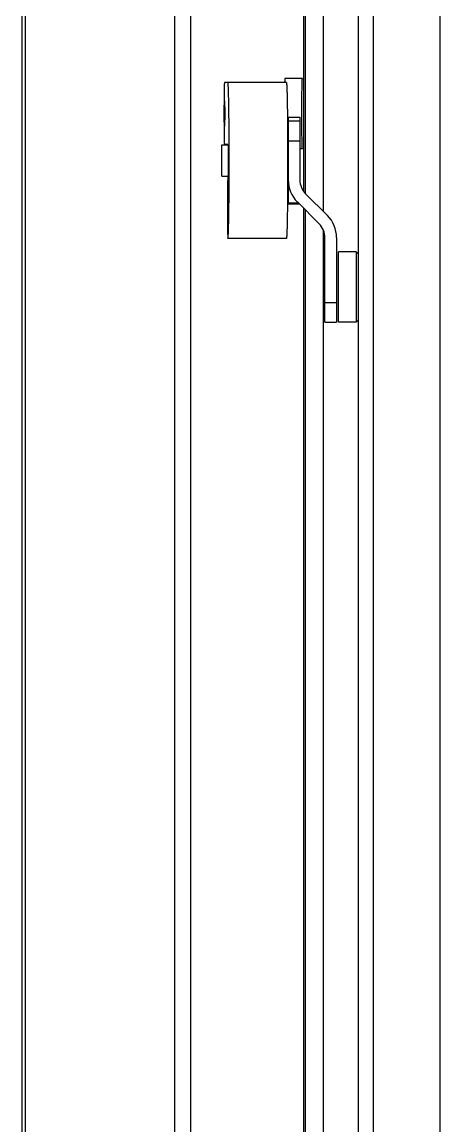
# Model space of a CAD drawing. Header units: millimetres. Extents: x -187347 to 135007, y -6415 to 292048.
# Drawn here: x -39590.5 to -39483.4, y 94676.6 to 94959.7 of the extents above; entities that cross this region are included whole.
import ezdxf

# ---------------------------------------------------------------- set-up
doc = ezdxf.new("R2010")
doc.units = ezdxf.units.MM
doc.header["$LTSCALE"] = 100
doc.layers.add('Layout Cabinplant', color=30, linetype='Continuous')

# ---------------------------------------------------------------- blocks, each defined once
blk = doc.blocks.new('Denester')
at = {"layer": 'Layout Cabinplant', "color": 0, "linetype": 'Continuous'}
for p, q in [((-896.9, -803.28), (-896.9, -2819.53)), ((-917.9, -999.03), (-917.9, -2810.53)), ((-913.9, -2790.53), (-913.9, -999.03)), ((-1004.08, -2029.35), (-1004.08, -1615.03)), ((-1003.21, -2029.45), (-1003.21, -1615.03)), ((-965.02, -1615.03), (-965.02, -2173.53)), ((-960.78, -2173.53), (-960.78, -1615.03)), ((-931.83, -1752), (-931.83, -1636.03)), ((-931.49, -1636.03), (-931.49, -1752.41)), ((-926.73, -1757.2), (-926.73, -1636.03)), ((-936.28, -1724.08), (-952.16, -1724.08)), ((-932.16, -1723.03), (-936.66, -1723.03)), ((-952.28, -1732.48), (-952.28, -1731.58)), ((-952.11, -1731.58), (-952.21, -1731.58)), ((-952.21, -1732.48), (-952.11, -1732.48)), ((-935.82, -1732.94), (-935.82, -1732.95)), ((-935.82, -1732.95), (-935.82, -1755)), ((-935.82, -1732.95), (-932.82, -1732.95)), ((-932.82, -1733.98), (-935.82, -1733.98)), ((-932.82, -1732.94), (-932.82, -1732.95)), ((-932.82, -1732.95), (-932.82, -1749.04)), ((-952.82, -1748.04), (-952.82, -1740.04)), ((-952.82, -1740.04), (-951.28, -1740.04)), ((-951.28, -1739.98), (-952.16, -1739.98)), ((-935.96, -1740.04), (-935.82, -1740.04)), ((-935.82, -1738.98), (-932.82, -1738.98)), ((-932.16, -1741.03), (-932.82, -1741.03)), ((-952.82, -1748.04), (-951.26, -1748.04)), ((-935.96, -1748.04), (-935.82, -1748.04)), ((-925.74, -1758.19), (-931.35, -1752.58)), ((-935.82, -1755.14), (-935.82, -1755)), ((-933.17, -1755), (-935.82, -1755)), ((-935.82, -1755.14), (-933.03, -1755.14)), ((-933.47, -1754.7), (-927.87, -1760.31)), ((-931.83, -2152.53), (-931.83, -1756.35)), ((-931.49, -1756.68), (-931.49, -2152.53)), ((-926.73, -2152.53), (-926.73, -1762.09)), ((-926.4, -1785.53), (-926.4, -1763.84)), ((-923.4, -1763.84), (-923.4, -1785.53)), ((-936.28, -1764.08), (-951.28, -1764.08)), ((-922.9, -1785.53), (-922.9, -1767.53)), ((-918.4, -1767.53), (-922.9, -1767.53)), ((-918.4, -1767.53), (-918.4, -1785.53)), ((-917.9, -1768.03), (-918.4, -1767.53)), ((-923.4, -1780.53), (-926.4, -1780.53)), ((-926.4, -1785.53), (-923.4, -1785.53)), ((-918.4, -1785.53), (-922.9, -1785.53)), ((-917.9, -1785.03), (-918.4, -1785.53))]:
    blk.add_line(p, q, dxfattribs=at)
for centre, radius, start, end in [((-927.82, -1749.04), 8, 180, 225), ((-927.82, -1749.04), 5, 180, 225), ((-931.4, -1763.84), 8, 0, 45), ((-931.4, -1763.84), 5, 0, 45)]:
    blk.add_arc(centre, radius, start, end, dxfattribs=at)
for points, knots in [([(-952.16, -1724.08), (-952.16, -1724.08), (-952.16, -1724.08), (-952.17, -1724.09), (-952.17, -1724.12), (-952.18, -1724.17), (-952.18, -1724.23), (-952.19, -1724.31), (-952.2, -1724.41), (-952.2, -1724.52), (-952.21, -1724.71), (-952.22, -1724.99), (-952.23, -1725.36), (-952.24, -1725.8), (-952.25, -1726.29), (-952.26, -1726.84), (-952.26, -1727.43), (-952.27, -1728.06), (-952.28, -1728.96), (-952.28, -1730.14), (-952.28, -1731.09), (-952.28, -1731.58)], [0, 0, 0, 0, 0.000506, 0.001497, 0.005197, 0.011254, 0.019676, 0.030454, 0.043562, 0.058966, 0.076633, 0.118593, 0.169028, 0.227466, 0.293334, 0.366009, 0.444785, 0.528912, 0.617564, 0.805037, 1, 1, 1, 1]), ([(-951.28, -1764.08), (-951.28, -1764.08), (-951.27, -1764.07), (-951.26, -1764.05), (-951.26, -1764.02), (-951.24, -1763.96), (-951.23, -1763.85), (-951.21, -1763.68), (-951.2, -1763.46), (-951.18, -1763.2), (-951.17, -1762.9), (-951.15, -1762.54), (-951.14, -1762.14), (-951.12, -1761.53), (-951.09, -1760.66), (-951.07, -1759.49), (-951.05, -1758.18), (-951.02, -1756.73), (-951, -1755.16), (-950.99, -1753.48), (-950.97, -1751.71), (-950.96, -1749.87), (-950.95, -1747.32), (-950.95, -1744.08), (-950.95, -1740.84), (-950.96, -1738.29), (-950.97, -1736.45), (-950.99, -1734.68), (-951, -1733), (-951.02, -1731.43), (-951.05, -1729.98), (-951.07, -1728.67), (-951.09, -1727.5), (-951.12, -1726.63), (-951.14, -1726.01), (-951.15, -1725.62), (-951.17, -1725.26), (-951.18, -1724.96), (-951.2, -1724.69), (-951.21, -1724.48), (-951.23, -1724.31), (-951.24, -1724.2), (-951.26, -1724.14), (-951.26, -1724.11), (-951.27, -1724.09), (-951.28, -1724.08), (-951.28, -1724.08)], [0, 0, 0, 0, 0.000253, 0.000748, 0.001527, 0.002599, 0.005627, 0.009839, 0.015228, 0.02178, 0.029483, 0.038318, 0.048263, 0.059295, 0.084514, 0.113732, 0.146668, 0.183006, 0.222394, 0.264456, 0.308785, 0.354955, 0.402522, 0.500002, 0.597483, 0.645049, 0.691218, 0.735546, 0.777607, 0.816995, 0.853333, 0.886268, 0.915485, 0.940704, 0.951736, 0.961681, 0.970517, 0.97822, 0.984772, 0.99016, 0.994373, 0.997401, 0.998473, 0.999252, 0.999747, 1, 1, 1, 1]), ([(-936.66, -1723.03), (-936.66, -1723.03), (-936.67, -1723.04), (-936.67, -1723.05), (-936.68, -1723.07), (-936.68, -1723.1), (-936.68, -1723.13), (-936.69, -1723.2), (-936.7, -1723.3), (-936.71, -1723.44), (-936.71, -1723.61), (-936.72, -1723.82), (-936.73, -1723.96), (-936.73, -1724.04)], [0, 0, 0, 0, 0.005917, 0.018611, 0.038909, 0.066947, 0.102752, 0.14632, 0.256672, 0.397803, 0.569208, 0.77018, 1, 1, 1, 1]), ([(-936.28, -1724.08), (-936.28, -1724.08), (-936.27, -1724.09), (-936.27, -1724.11), (-936.26, -1724.14), (-936.25, -1724.2), (-936.23, -1724.31), (-936.22, -1724.48), (-936.2, -1724.69), (-936.19, -1724.96), (-936.17, -1725.26), (-936.16, -1725.62), (-936.14, -1726.01), (-936.12, -1726.63), (-936.1, -1727.5), (-936.07, -1728.67), (-936.05, -1729.98), (-936.03, -1731.43), (-936.01, -1733), (-935.99, -1734.68), (-935.98, -1736.45), (-935.97, -1738.29), (-935.96, -1740.84), (-935.95, -1744.08), (-935.96, -1747.32), (-935.97, -1749.87), (-935.98, -1751.71), (-935.99, -1753.48), (-936.01, -1755.16), (-936.03, -1756.73), (-936.05, -1758.18), (-936.07, -1759.49), (-936.1, -1760.66), (-936.12, -1761.53), (-936.14, -1762.14), (-936.16, -1762.54), (-936.17, -1762.9), (-936.19, -1763.2), (-936.2, -1763.46), (-936.22, -1763.68), (-936.23, -1763.85), (-936.25, -1763.96), (-936.26, -1764.02), (-936.27, -1764.05), (-936.27, -1764.07), (-936.28, -1764.08), (-936.28, -1764.08)], [0, 0, 0, 0, 0.000253, 0.000748, 0.001527, 0.002599, 0.005627, 0.009839, 0.015228, 0.02178, 0.029483, 0.038318, 0.048263, 0.059295, 0.084514, 0.113732, 0.146668, 0.183006, 0.222394, 0.264456, 0.308785, 0.354955, 0.402522, 0.500002, 0.597483, 0.645049, 0.691218, 0.735546, 0.777607, 0.816995, 0.853333, 0.886268, 0.915485, 0.940704, 0.951736, 0.961681, 0.970517, 0.97822, 0.984772, 0.99016, 0.994373, 0.997401, 0.998473, 0.999252, 0.999747, 1, 1, 1, 1]), ([(-932.16, -1741.03), (-932.16, -1741.03), (-932.17, -1741.03), (-932.17, -1741.01), (-932.18, -1740.98), (-932.19, -1740.93), (-932.19, -1740.85), (-932.2, -1740.75), (-932.21, -1740.64), (-932.21, -1740.5), (-932.22, -1740.34), (-932.23, -1740.16), (-932.24, -1739.88), (-932.25, -1739.49), (-932.26, -1738.96), (-932.27, -1738.37), (-932.28, -1737.72), (-932.29, -1737.01), (-932.29, -1736.26), (-932.3, -1735.18), (-932.31, -1733.76), (-932.31, -1732.03), (-932.31, -1730.3), (-932.3, -1728.88), (-932.29, -1727.8), (-932.29, -1727.05), (-932.28, -1726.34), (-932.27, -1725.69), (-932.26, -1725.09), (-932.25, -1724.57), (-932.24, -1724.18), (-932.23, -1723.9), (-932.22, -1723.72), (-932.21, -1723.56), (-932.21, -1723.42), (-932.2, -1723.31), (-932.19, -1723.21), (-932.19, -1723.13), (-932.18, -1723.08), (-932.17, -1723.05), (-932.17, -1723.03), (-932.16, -1723.03), (-932.16, -1723.03)], [0, 0, 0, 0, 0.000253, 0.000749, 0.002601, 0.005631, 0.009841, 0.015226, 0.021779, 0.029485, 0.038321, 0.048265, 0.059295, 0.084515, 0.113735, 0.146666, 0.183006, 0.222394, 0.264453, 0.308785, 0.402519, 0.5, 0.597481, 0.691215, 0.735547, 0.777606, 0.816994, 0.853334, 0.886265, 0.915485, 0.940705, 0.951735, 0.961679, 0.970515, 0.978221, 0.984774, 0.990159, 0.994369, 0.997399, 0.999251, 0.999747, 1, 1, 1, 1]), ([(-952.16, -1735.28), (-952.16, -1735.28), (-952.16, -1735.27), (-952.17, -1735.26), (-952.17, -1735.24), (-952.17, -1735.21), (-952.17, -1735.18), (-952.18, -1735.12), (-952.18, -1735.02), (-952.19, -1734.89), (-952.19, -1734.72), (-952.19, -1734.53), (-952.2, -1734.32), (-952.2, -1734.08), (-952.21, -1733.73), (-952.21, -1733.26), (-952.21, -1732.66), (-952.21, -1732.03), (-952.21, -1731.4), (-952.21, -1730.8), (-952.21, -1730.33), (-952.2, -1729.97), (-952.2, -1729.74), (-952.19, -1729.53), (-952.19, -1729.34), (-952.19, -1729.17), (-952.18, -1729.04), (-952.18, -1728.94), (-952.17, -1728.88), (-952.17, -1728.84), (-952.17, -1728.82), (-952.17, -1728.8), (-952.16, -1728.79), (-952.16, -1728.78), (-952.16, -1728.78)], [0, 0, 0, 0, 0.000727, 0.002579, 0.005608, 0.009818, 0.015205, 0.02176, 0.038301, 0.059277, 0.084501, 0.113718, 0.146654, 0.182991, 0.222377, 0.308769, 0.402508, 0.499991, 0.597473, 0.691213, 0.777607, 0.816995, 0.853336, 0.886274, 0.915493, 0.940719, 0.961697, 0.978239, 0.984794, 0.990181, 0.994391, 0.997421, 0.999273, 1, 1, 1, 1]), ([(-952.16, -1728.78), (-952.16, -1728.78), (-952.16, -1728.79), (-952.15, -1728.8), (-952.15, -1728.82), (-952.15, -1728.84), (-952.15, -1728.88), (-952.14, -1728.94), (-952.14, -1729.04), (-952.13, -1729.17), (-952.13, -1729.34), (-952.13, -1729.53), (-952.12, -1729.74), (-952.12, -1729.97), (-952.11, -1730.33), (-952.11, -1730.8), (-952.11, -1731.4), (-952.11, -1732.03), (-952.11, -1732.66), (-952.11, -1733.26), (-952.11, -1733.73), (-952.12, -1734.08), (-952.12, -1734.32), (-952.13, -1734.53), (-952.13, -1734.72), (-952.13, -1734.89), (-952.14, -1735.02), (-952.14, -1735.12), (-952.15, -1735.18), (-952.15, -1735.21), (-952.15, -1735.24), (-952.15, -1735.26), (-952.16, -1735.27), (-952.16, -1735.28), (-952.16, -1735.28)], [0, 0, 0, 0, 0.000727, 0.002579, 0.005608, 0.009818, 0.015205, 0.02176, 0.038301, 0.059277, 0.084501, 0.113718, 0.146654, 0.182991, 0.222377, 0.308769, 0.402508, 0.499991, 0.597473, 0.691213, 0.777607, 0.816995, 0.853336, 0.886274, 0.915493, 0.940719, 0.961697, 0.978239, 0.984794, 0.990181, 0.994391, 0.997421, 0.999273, 1, 1, 1, 1]), ([(-952.28, -1732.48), (-952.28, -1732.97), (-952.28, -1733.92), (-952.28, -1735.1), (-952.27, -1736), (-952.26, -1736.63), (-952.26, -1737.22), (-952.25, -1737.77), (-952.24, -1738.26), (-952.23, -1738.7), (-952.22, -1739.07), (-952.21, -1739.35), (-952.2, -1739.54), (-952.2, -1739.65), (-952.19, -1739.75), (-952.18, -1739.83), (-952.18, -1739.89), (-952.17, -1739.94), (-952.17, -1739.96), (-952.16, -1739.98), (-952.16, -1739.98), (-952.16, -1739.98)], [0, 0, 0, 0, 0.194964, 0.382436, 0.471088, 0.555215, 0.633991, 0.706666, 0.772534, 0.830972, 0.881407, 0.923367, 0.941034, 0.956438, 0.969546, 0.980324, 0.988746, 0.994803, 0.998503, 0.999494, 1, 1, 1, 1]), ([(-951.28, -1739.98), (-951.28, -1739.98), (-951.28, -1739.99), (-951.27, -1740), (-951.27, -1740.03), (-951.27, -1740.06), (-951.26, -1740.11), (-951.26, -1740.16), (-951.26, -1740.22), (-951.25, -1740.32), (-951.25, -1740.48), (-951.24, -1740.68), (-951.24, -1740.92), (-951.23, -1741.19), (-951.23, -1741.49), (-951.22, -1741.93), (-951.22, -1742.53), (-951.21, -1743.29), (-951.21, -1744.08), (-951.21, -1744.87), (-951.22, -1745.63), (-951.22, -1746.23), (-951.23, -1746.67), (-951.23, -1746.97), (-951.24, -1747.24), (-951.24, -1747.48), (-951.25, -1747.68), (-951.25, -1747.83), (-951.26, -1747.94), (-951.26, -1748), (-951.26, -1748.05), (-951.27, -1748.1), (-951.27, -1748.13), (-951.27, -1748.16), (-951.28, -1748.17), (-951.28, -1748.18), (-951.28, -1748.18)], [0, 0, 0, 0, 0.000727, 0.002579, 0.005608, 0.009818, 0.015205, 0.02176, 0.029465, 0.0383, 0.059276, 0.0845, 0.113716, 0.146653, 0.182991, 0.222377, 0.308771, 0.40251, 0.499993, 0.597476, 0.691215, 0.77761, 0.816998, 0.853338, 0.886276, 0.915495, 0.94072, 0.961697, 0.970533, 0.978239, 0.984795, 0.990182, 0.994392, 0.997421, 0.999273, 1, 1, 1, 1]), ([(-951.28, -1748.18), (-951.28, -1748.18), (-951.29, -1748.18), (-951.29, -1748.2), (-951.3, -1748.22), (-951.3, -1748.27), (-951.31, -1748.34), (-951.31, -1748.42), (-951.32, -1748.53), (-951.33, -1748.65), (-951.33, -1748.85), (-951.34, -1749.14), (-951.36, -1749.54), (-951.37, -1750), (-951.38, -1750.53), (-951.38, -1751.1), (-951.39, -1751.73), (-951.4, -1752.39), (-951.41, -1753.35), (-951.41, -1754.6), (-951.41, -1756.13), (-951.41, -1757.66), (-951.41, -1758.91), (-951.4, -1759.87), (-951.39, -1760.53), (-951.38, -1761.16), (-951.38, -1761.73), (-951.37, -1762.26), (-951.36, -1762.72), (-951.34, -1763.12), (-951.33, -1763.41), (-951.33, -1763.61), (-951.32, -1763.73), (-951.31, -1763.84), (-951.31, -1763.92), (-951.3, -1763.99), (-951.3, -1764.04), (-951.29, -1764.06), (-951.29, -1764.08), (-951.28, -1764.08), (-951.28, -1764.08)], [0, 0, 0, 0, 0.000253, 0.000748, 0.002598, 0.005627, 0.009838, 0.015227, 0.021781, 0.029483, 0.038316, 0.059297, 0.084514, 0.113732, 0.146666, 0.183004, 0.222392, 0.264454, 0.308783, 0.402519, 0.499999, 0.597479, 0.691215, 0.735543, 0.777605, 0.816992, 0.853331, 0.886265, 0.915484, 0.940702, 0.961682, 0.970516, 0.978219, 0.984773, 0.990162, 0.994373, 0.997401, 0.999252, 0.999747, 1, 1, 1, 1])]:
    blk.add_open_spline(points, degree=3, knots=knots, dxfattribs=at)

msp = doc.modelspace()

# ---------------------------------------------------------------- block references
at = {"layer": 'Layout Cabinplant', "color": 30}
msp.add_blockref('Denester', (-38586.46, 96668.29, 0), dxfattribs=at)

doc.saveas('drawing.dxf')
